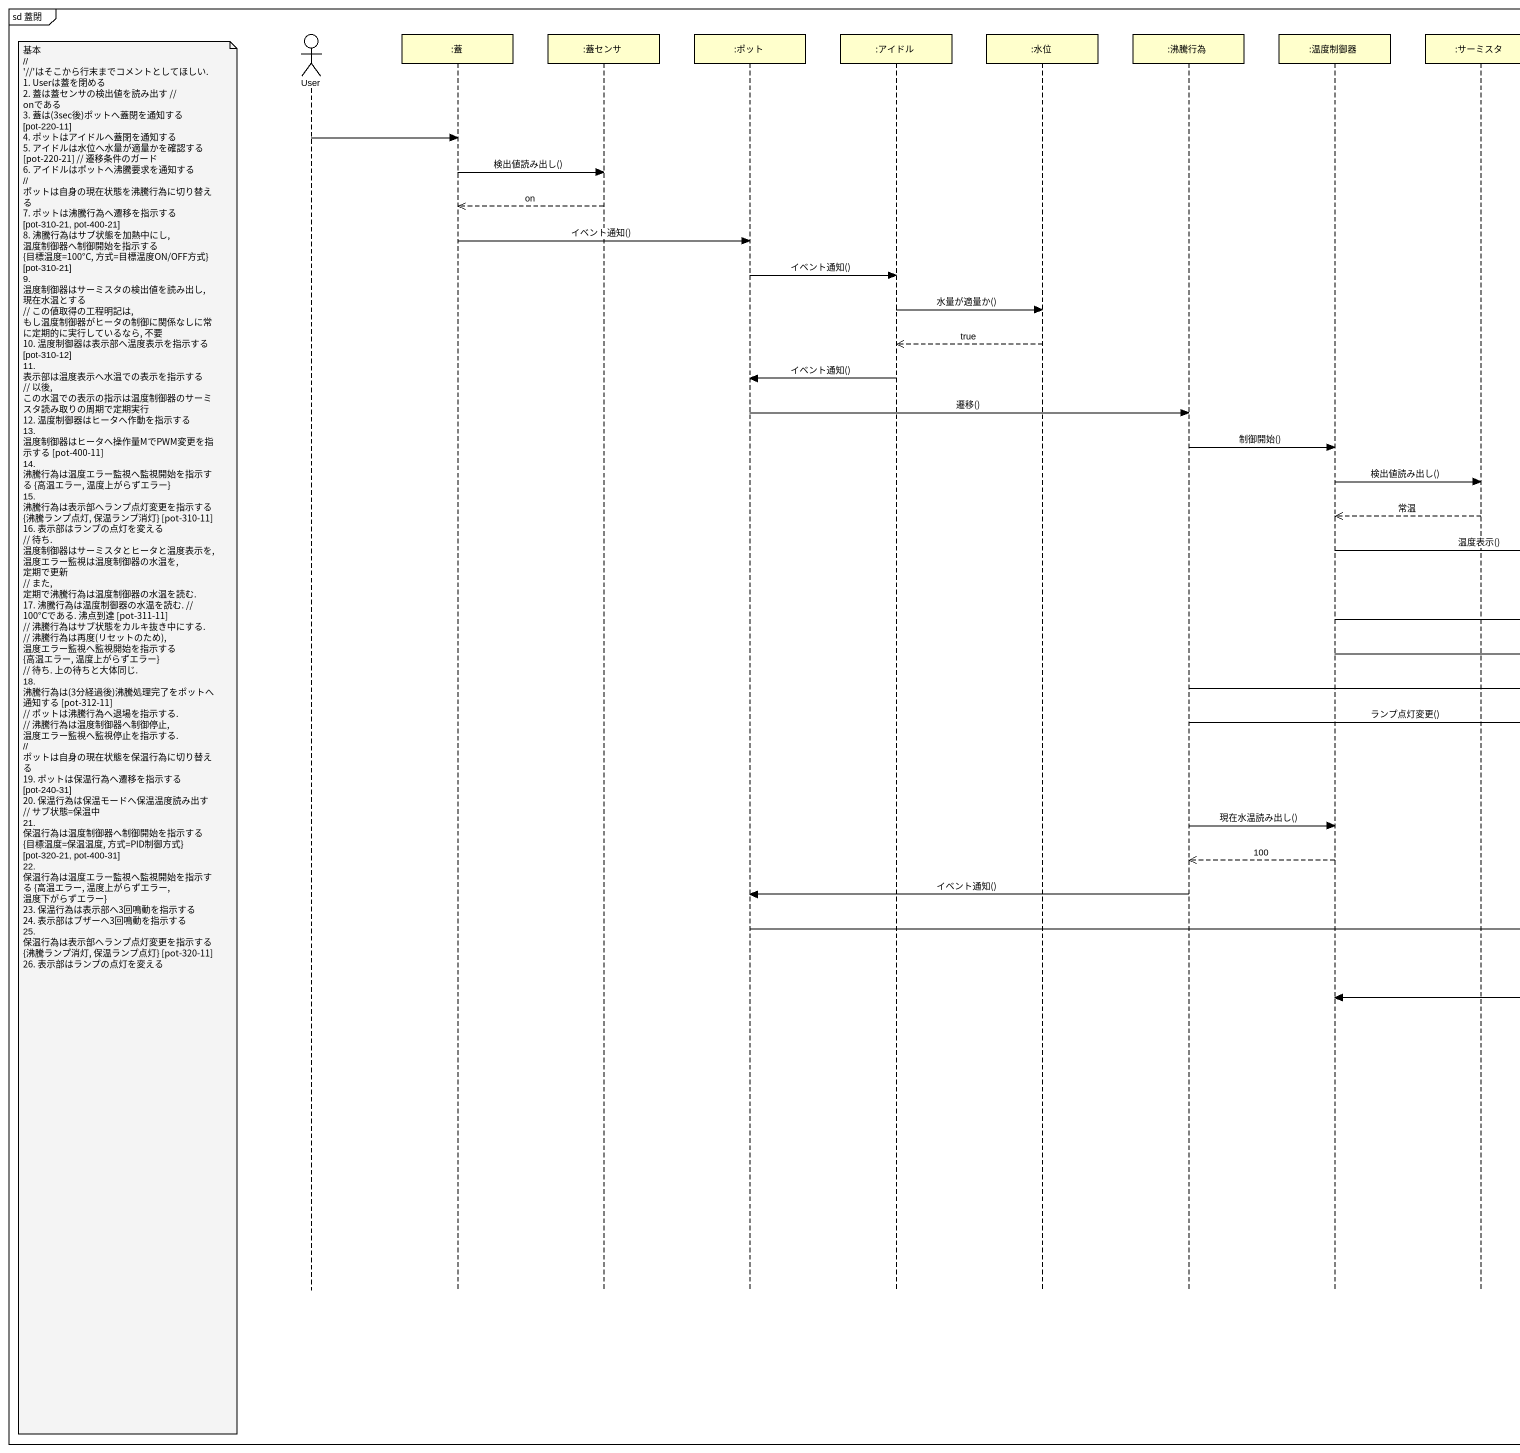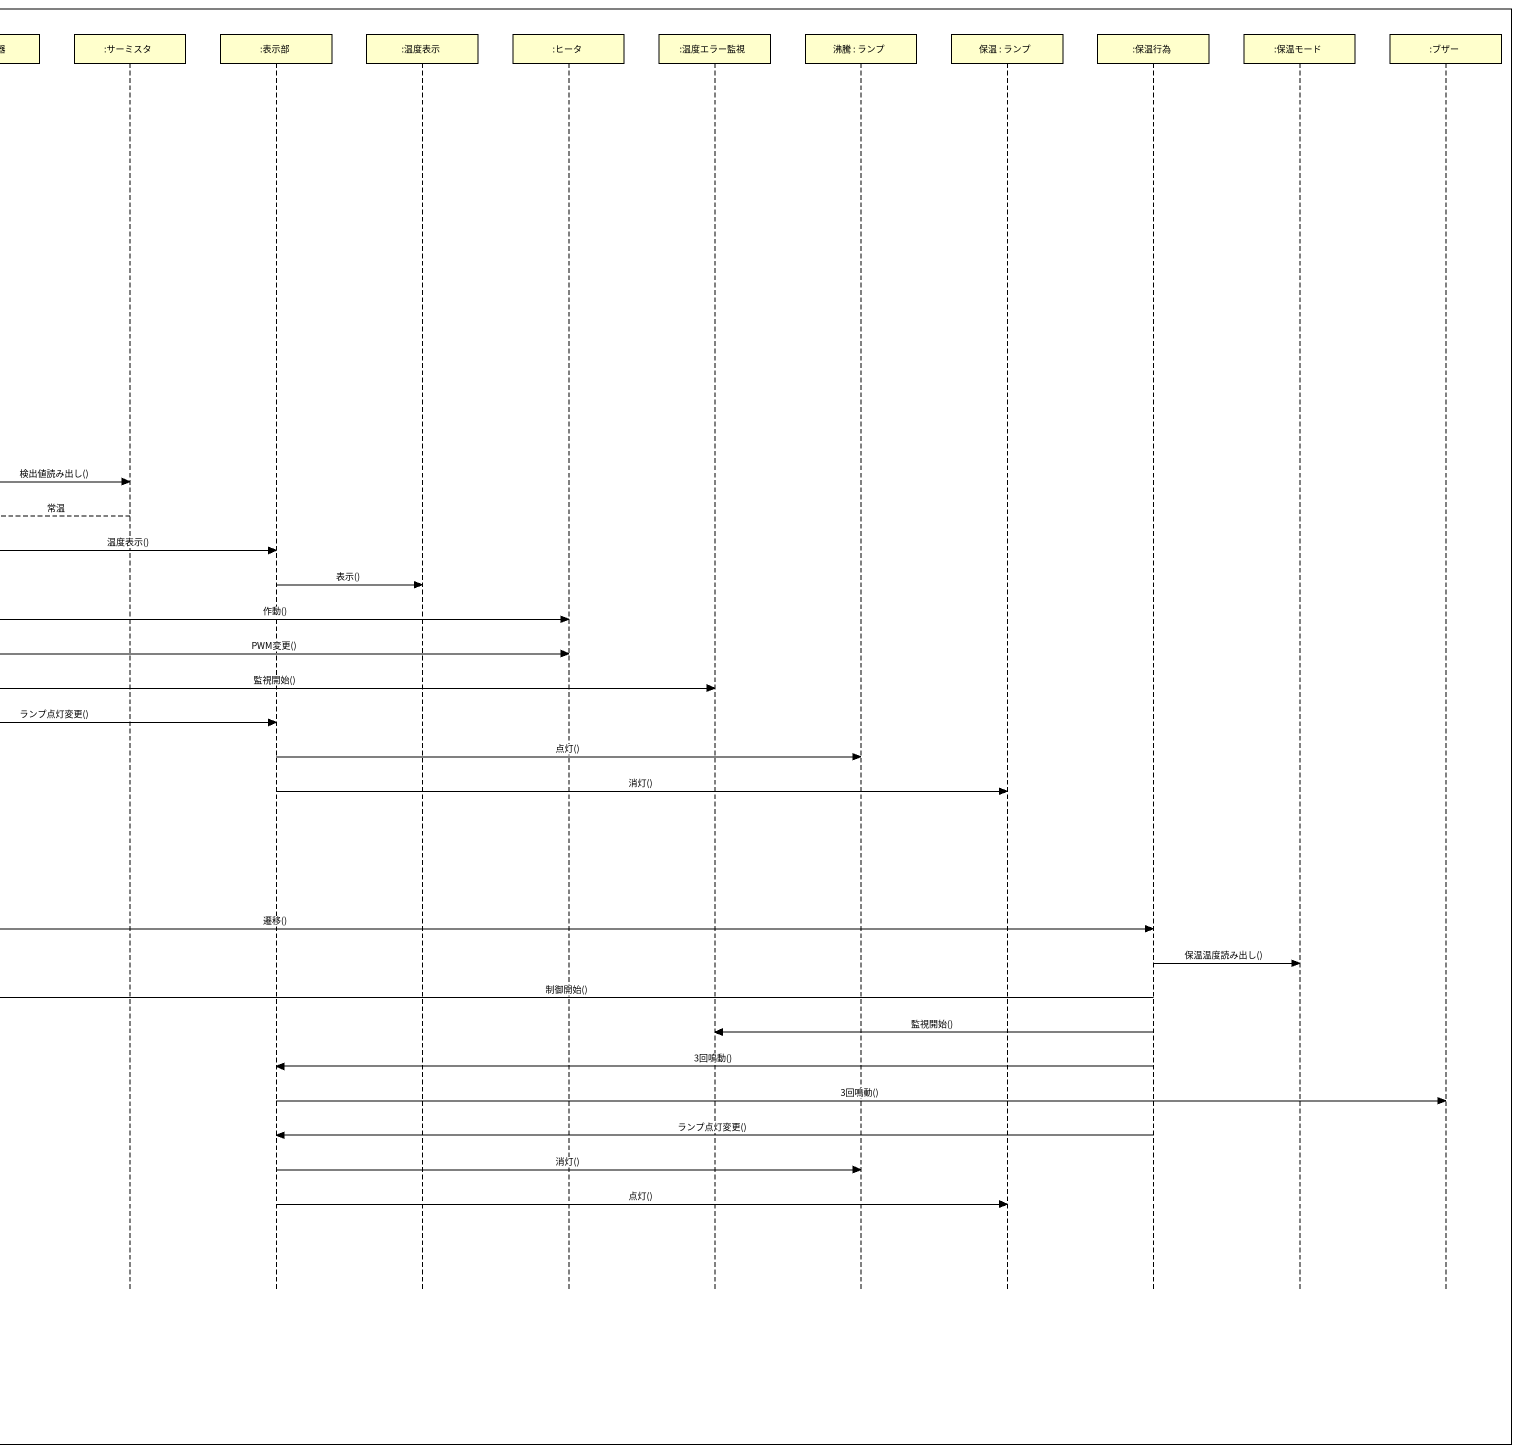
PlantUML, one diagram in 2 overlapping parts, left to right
@startuml
mainframe sd 蓋閉
hide footbox
actor User
participant ":蓋" as 蓋
participant ":蓋センサ" as 蓋センサ
participant ":ポット" as ポット
participant ":アイドル" as アイドル
participant ":水位" as 水位
participant ":沸騰行為" as 沸騰行為
participant ":温度制御器" as 温度制御器
participant ":サーミスタ" as サーミスタ
participant ":表示部" as 表示部
participant ":温度表示" as 温度表示
participant ":ヒータ" as ヒータ
participant ":温度エラー監視" as 温度エラー監視
participant "沸騰 : ランプ" as 沸騰
participant "保温 : ランプ" as 保温
participant ":保温行為" as 保温行為
participant ":保温モード" as 保温モード
participant ":ブザー" as ブザー

User -> 蓋
蓋 -> 蓋センサ : 検出値読み出し()
蓋センサ -->> 蓋 : on
蓋 -> ポット : イベント通知()
ポット -> アイドル : イベント通知()
アイドル -> 水位 : 水量が適量か()
水位 -->> アイドル : true
アイドル -> ポット : イベント通知()
ポット -> 沸騰行為 : 遷移()
沸騰行為 -> 温度制御器 : 制御開始()
温度制御器 -> サーミスタ : 検出値読み出し()
サーミスタ -->> 温度制御器 : 常温
温度制御器 -> 表示部 : 温度表示()
表示部 -> 温度表示 : 表示()
温度制御器 -> ヒータ : 作動()
温度制御器 -> ヒータ : PWM変更()
沸騰行為 -> 温度エラー監視 : 監視開始()
沸騰行為 -> 表示部 : ランプ点灯変更()
note left of User
  基本
  ~// '~//'はそこから行末までコメントとしてほしい.
  1. Userは蓋を閉める
  2. 蓋は蓋センサの検出値を読み出す // onである
  3. 蓋は(3sec後)ポットへ蓋閉を通知する [pot-220-11]
  4. ポットはアイドルへ蓋閉を通知する
  5. アイドルは水位へ水量が適量かを確認する [pot-220-21] // 遷移条件のガード
  6. アイドルはポットへ沸騰要求を通知する
  // ポットは自身の現在状態を沸騰行為に切り替える
  7. ポットは沸騰行為へ遷移を指示する [pot-310-21, pot-400-21]
  8. 沸騰行為はサブ状態を加熱中にし, 温度制御器へ制御開始を指示する {目標温度=100°C, 方式=目標温度ON/OFF方式} [pot-310-21]
  9. 温度制御器はサーミスタの検出値を読み出し, 現在水温とする
  // この値取得の工程明記は, もし温度制御器がヒータの制御に関係なしに常に定期的に実行しているなら, 不要
  10. 温度制御器は表示部へ温度表示を指示する [pot-310-12]
  11. 表示部は温度表示へ水温での表示を指示する
  // 以後, この水温での表示の指示は温度制御器のサーミスタ読み取りの周期で定期実行
  12. 温度制御器はヒータへ作動を指示する
  13. 温度制御器はヒータへ操作量MでPWM変更を指示する [pot-400-11]
  14. 沸騰行為は温度エラー監視へ監視開始を指示する {高温エラー, 温度上がらずエラー}
  15. 沸騰行為は表示部へランプ点灯変更を指示する {沸騰ランプ点灯, 保温ランプ消灯} [pot-310-11]
  16. 表示部はランプの点灯を変える
  // 待ち. 温度制御器はサーミスタとヒータと温度表示を, 温度エラー監視は温度制御器の水温を, 定期で更新
  // また, 定期で沸騰行為は温度制御器の水温を読む.
  17. 沸騰行為は温度制御器の水温を読む. // 100°Cである. 沸点到達 [pot-311-11]
  // 沸騰行為はサブ状態をカルキ抜き中にする.
  // 沸騰行為は再度(リセットのため), 温度エラー監視へ監視開始を指示する {高温エラー, 温度上がらずエラー}
  // 待ち. 上の待ちと大体同じ.
  18. 沸騰行為は(3分経過後)沸騰処理完了をポットへ通知する [pot-312-11]
  // ポットは沸騰行為へ退場を指示する.
  // 沸騰行為は温度制御器へ制御停止, 温度エラー監視へ監視停止を指示する.
  // ポットは自身の現在状態を保温行為に切り替える
  19. ポットは保温行為へ遷移を指示する [pot-240-31]
  20. 保温行為は保温モードへ保温温度読み出す // サブ状態=保温中
  21. 保温行為は温度制御器へ制御開始を指示する {目標温度=保温温度, 方式=PID制御方式} [pot-320-21, pot-400-31]
  22. 保温行為は温度エラー監視へ監視開始を指示する {高温エラー, 温度上がらずエラー, 温度下がらずエラー}
  23. 保温行為は表示部へ3回鳴動を指示する
  24. 表示部はブザーへ3回鳴動を指示する
  25. 保温行為は表示部へランプ点灯変更を指示する {沸騰ランプ消灯, 保温ランプ点灯} [pot-320-11]
  26. 表示部はランプの点灯を変える
end note
表示部 -> 沸騰 : 点灯()
表示部 -> 保温 : 消灯()
沸騰行為 -> 温度制御器 : 現在水温読み出し()
温度制御器 -->> 沸騰行為 : 100
沸騰行為 -> ポット : イベント通知()
ポット -> 保温行為 : 遷移()
保温行為 -> 保温モード : 保温温度読み出し()
保温行為 -> 温度制御器 : 制御開始()
保温行為 -> 温度エラー監視 : 監視開始()
保温行為 -> 表示部 : 3回鳴動()
表示部 -> ブザー : 3回鳴動()
保温行為 -> 表示部 : ランプ点灯変更()
表示部 -> 沸騰 : 消灯()
表示部 -> 保温 : 点灯()
@enduml
